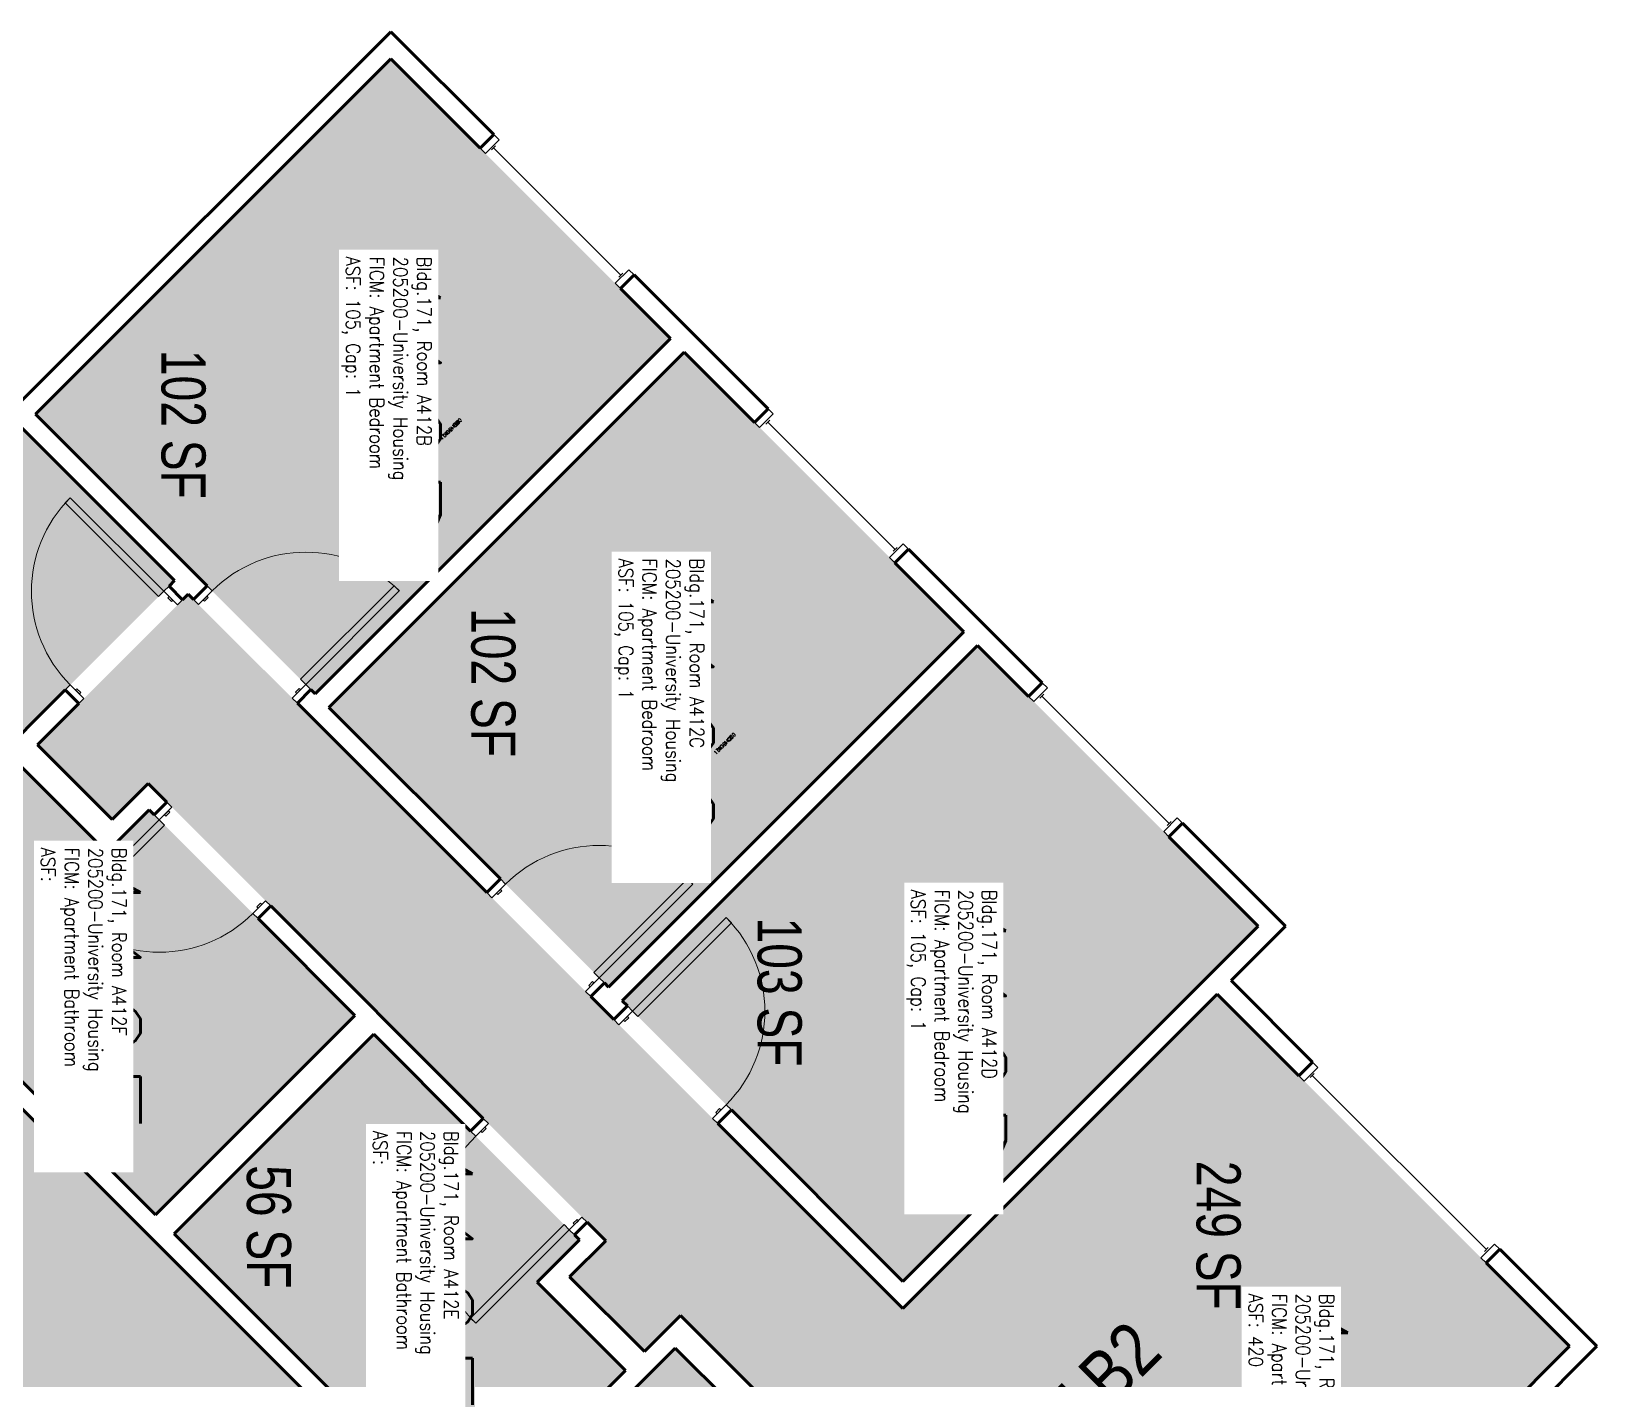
# Model space of a CAD drawing. Header units: inches. Extents: x 88 to 3257, y -489 to 2081.
# Drawn here: x 2432.9 to 2864.5, y 1714 to 2080.5 of the extents above; entities that cross this region are included whole.
import ezdxf
from ezdxf.enums import TextEntityAlignment as Align

# ---------------------------------------------------------------- set-up
doc = ezdxf.new("R2010")
doc.units = ezdxf.units.IN
doc.header["$LTSCALE"] = 48
doc.header["$MEASUREMENT"] = 0
for name, color, linetype in [('A-Area-Iden', 1, 'Continuous'), ('A-DOOR', 2, 'Continuous'), ('A-GLAZ', 1, 'Continuous'), ('A-IDEN-RNUM', 7, 'Continuous'), ('A-IDEN-SNUM', 4, 'Continuous'), ('A-IDEN-VNUM', 4, 'Continuous'), ('A-WALL', 5, 'Continuous'), ('AREA-TEXT', 3, 'Continuous'), ('Rooms-Category-Color', 7, 'Continuous'), ('Rooms-College-Color', 7, 'Continuous'), ('Rooms-Department-Color', 7, 'Continuous'), ('Rooms-Division-Color', 7, 'Continuous'), ('Rooms-Information', 7, 'Continuous')]:
    doc.layers.add(name, color=color, linetype=linetype)
doc.styles.add('AREA', font='arial.ttf', dxfattribs={"width": 0.75, "height": 12})
doc.styles.add('ROOMSNUMBER', font='txt.shx', dxfattribs={"height": 0.03})
doc.styles.add('ROOMVNUMBER', font='simplex.shx', dxfattribs={"width": 0.85})
doc.styles.get("Standard").update_dxf_attribs({"font": 'ARIALN.TTF'})
pattern_1 = [(360, (2709.92543, 2428.47092), (2e-14, 0.125), [])]

msp = doc.modelspace()

# ---------------------------------------------------------------- hatches: boundary and pattern name
h = msp.add_hatch()
h.set_pattern_fill('ANSI31', color=256, angle=-45, style=0)
h.set_pattern_definition(pattern_1)
h.paths.add_polyline_path([(2531.39, 1781.17), (2572.93, 1739.64), (2566.42, 1733.13), (2524.88, 1774.66)], flags=9)
h = msp.add_hatch()
h.set_pattern_fill('ANSI31', color=256, angle=-45, style=0)
h.set_pattern_definition(pattern_1)
h.paths.add_polyline_path([(2531.39, 1781.17), (2572.93, 1739.64), (2566.42, 1733.13), (2524.88, 1774.66)], flags=9)
at = {"layer": 'Rooms-Category-Color', "true_color": 0x728ef3}
for points in [[(2530.59, 2073.1), (2606.7, 1996.99), (2510, 1900.3), (2433.9, 1976.4)], [(2387.76, 2015.11), (2298.84, 1926.2), (2382.81, 1842.23), (2471.73, 1931.14)], [(2513.71, 1896.59), (2589.82, 1820.48), (2686.51, 1917.18), (2610.41, 1993.28)], [(2768.8, 1640.26), (2709.3, 1699.76), (2634.97, 1625.42), (2591.75, 1668.64), (2598.08, 1674.97), (2594.36, 1678.69), (2588.03, 1672.36), (2573.04, 1687.35), (2607.96, 1722.26), (2622.95, 1707.27), (2618.4, 1702.73), (2622.12, 1699.02), (2631.79, 1708.68), (2609.37, 1731.1), (2599.56, 1721.29), (2579.23, 1741.62), (2589.04, 1751.43), (2464.57, 1875.9), (2454.76, 1866.09), (2434.43, 1886.42), (2475.44, 1927.43), (2669.89, 1732.98), (2755.45, 1818.54), (2851.27, 1722.73)], [(2690.22, 1913.47), (2766.59, 1837.1), (2669.89, 1740.4), (2593.53, 1816.77)], [(2386.52, 1838.51), (2466.52, 1758.51), (2520.8, 1812.78), (2464.83, 1868.74), (2453.34, 1857.25), (2429.3, 1881.29)], [(2525.92, 1807.65), (2471.65, 1753.38), (2551.65, 1673.38), (2594.43, 1716.16), (2570.39, 1740.2), (2581.88, 1751.69)]]:
    msp.add_hatch(color=171, dxfattribs=at).paths.add_polyline_path(points)
at = {"layer": 'Rooms-Category-Color', "true_color": 0xadadad}
msp.add_hatch(color=253, dxfattribs=at).paths.add_polyline_path([(2825.64, 1314.18), (2822.11, 1310.65), (2545.79, 1586.97), (2528.11, 1569.3), (2469.9, 1627.51), (2487.57, 1645.19), (2362.75, 1770.01), (2309.55, 1770.01), (2293.9, 1754.29), (2241.16, 1807.03), (2325.87, 1891.74), (2551.65, 1665.96), (2569.33, 1683.63), (2627.54, 1625.42), (2613.58, 1611.46), (2609.87, 1607.74), (2722.04, 1495.57), (2800.71, 1574.23), (2844.38, 1530.56), (2767.88, 1454.06), (2846.2, 1375.75), (2846.9, 1375.04), (2844.74, 1372.87), (2864.54, 1353.07), (2825.73, 1314.27)])
at = {"layer": 'Rooms-College-Color', "true_color": 0xadadad}
for points in [[(2530.59, 2073.1), (2606.7, 1996.99), (2510, 1900.3), (2433.9, 1976.4)], [(2387.76, 2015.11), (2298.84, 1926.2), (2382.81, 1842.23), (2471.73, 1931.14)], [(2513.71, 1896.59), (2589.82, 1820.48), (2686.51, 1917.18), (2610.41, 1993.28)], [(2768.8, 1640.26), (2709.3, 1699.76), (2634.97, 1625.42), (2591.75, 1668.64), (2598.08, 1674.97), (2594.36, 1678.69), (2588.03, 1672.36), (2573.04, 1687.35), (2607.96, 1722.26), (2622.95, 1707.27), (2618.4, 1702.73), (2622.12, 1699.02), (2631.79, 1708.68), (2609.37, 1731.1), (2599.56, 1721.29), (2579.23, 1741.62), (2589.04, 1751.43), (2464.57, 1875.9), (2454.76, 1866.09), (2434.43, 1886.42), (2475.44, 1927.43), (2669.89, 1732.98), (2755.45, 1818.54), (2851.27, 1722.73)], [(2690.22, 1913.47), (2766.59, 1837.1), (2669.89, 1740.4), (2593.53, 1816.77)], [(2825.64, 1314.18), (2822.11, 1310.65), (2545.79, 1586.97), (2528.11, 1569.3), (2469.9, 1627.51), (2487.57, 1645.19), (2362.75, 1770.01), (2309.55, 1770.01), (2293.9, 1754.29), (2241.16, 1807.03), (2325.87, 1891.74), (2551.65, 1665.96), (2569.33, 1683.63), (2627.54, 1625.42), (2613.58, 1611.46), (2609.87, 1607.74), (2722.04, 1495.57), (2800.71, 1574.23), (2844.38, 1530.56), (2767.88, 1454.06), (2846.2, 1375.75), (2846.9, 1375.04), (2844.74, 1372.87), (2864.54, 1353.07), (2825.73, 1314.27)], [(2386.52, 1838.51), (2466.52, 1758.51), (2520.8, 1812.78), (2464.83, 1868.74), (2453.34, 1857.25), (2429.3, 1881.29)], [(2525.92, 1807.65), (2471.65, 1753.38), (2551.65, 1673.38), (2594.43, 1716.16), (2570.39, 1740.2), (2581.88, 1751.69)]]:
    msp.add_hatch(color=253, dxfattribs=at).paths.add_polyline_path(points)
at = {"layer": 'Rooms-Department-Color', "true_color": 0x604aed}
for points in [[(2530.59, 2073.1), (2606.7, 1996.99), (2510, 1900.3), (2433.9, 1976.4)], [(2387.76, 2015.11), (2298.84, 1926.2), (2382.81, 1842.23), (2471.73, 1931.14)], [(2513.71, 1896.59), (2589.82, 1820.48), (2686.51, 1917.18), (2610.41, 1993.28)], [(2768.8, 1640.26), (2709.3, 1699.76), (2634.97, 1625.42), (2591.75, 1668.64), (2598.08, 1674.97), (2594.36, 1678.69), (2588.03, 1672.36), (2573.04, 1687.35), (2607.96, 1722.26), (2622.95, 1707.27), (2618.4, 1702.73), (2622.12, 1699.02), (2631.79, 1708.68), (2609.37, 1731.1), (2599.56, 1721.29), (2579.23, 1741.62), (2589.04, 1751.43), (2464.57, 1875.9), (2454.76, 1866.09), (2434.43, 1886.42), (2475.44, 1927.43), (2669.89, 1732.98), (2755.45, 1818.54), (2851.27, 1722.73)], [(2690.22, 1913.47), (2766.59, 1837.1), (2669.89, 1740.4), (2593.53, 1816.77)], [(2386.52, 1838.51), (2466.52, 1758.51), (2520.8, 1812.78), (2464.83, 1868.74), (2453.34, 1857.25), (2429.3, 1881.29)], [(2525.92, 1807.65), (2471.65, 1753.38), (2551.65, 1673.38), (2594.43, 1716.16), (2570.39, 1740.2), (2581.88, 1751.69)]]:
    msp.add_hatch(color=173, dxfattribs=at).paths.add_polyline_path(points)
at = {"layer": 'Rooms-Department-Color', "true_color": 0xacacac}
msp.add_hatch(color=253, dxfattribs=at).paths.add_polyline_path([(2825.64, 1314.18), (2822.11, 1310.65), (2545.79, 1586.97), (2528.11, 1569.3), (2469.9, 1627.51), (2487.57, 1645.19), (2362.75, 1770.01), (2309.55, 1770.01), (2293.9, 1754.29), (2241.16, 1807.03), (2325.87, 1891.74), (2551.65, 1665.96), (2569.33, 1683.63), (2627.54, 1625.42), (2613.58, 1611.46), (2609.87, 1607.74), (2722.04, 1495.57), (2800.71, 1574.23), (2844.38, 1530.56), (2767.88, 1454.06), (2846.2, 1375.75), (2846.9, 1375.04), (2844.74, 1372.87), (2864.54, 1353.07), (2825.73, 1314.27)])
at = {"layer": 'Rooms-Division-Color', "true_color": 0x604aed}
for points in [[(2530.59, 2073.1), (2606.7, 1996.99), (2510, 1900.3), (2433.9, 1976.4)], [(2387.76, 2015.11), (2298.84, 1926.2), (2382.81, 1842.23), (2471.73, 1931.14)], [(2513.71, 1896.59), (2589.82, 1820.48), (2686.51, 1917.18), (2610.41, 1993.28)], [(2768.8, 1640.26), (2709.3, 1699.76), (2634.97, 1625.42), (2591.75, 1668.64), (2598.08, 1674.97), (2594.36, 1678.69), (2588.03, 1672.36), (2573.04, 1687.35), (2607.96, 1722.26), (2622.95, 1707.27), (2618.4, 1702.73), (2622.12, 1699.02), (2631.79, 1708.68), (2609.37, 1731.1), (2599.56, 1721.29), (2579.23, 1741.62), (2589.04, 1751.43), (2464.57, 1875.9), (2454.76, 1866.09), (2434.43, 1886.42), (2475.44, 1927.43), (2669.89, 1732.98), (2755.45, 1818.54), (2851.27, 1722.73)], [(2690.22, 1913.47), (2766.59, 1837.1), (2669.89, 1740.4), (2593.53, 1816.77)], [(2386.52, 1838.51), (2466.52, 1758.51), (2520.8, 1812.78), (2464.83, 1868.74), (2453.34, 1857.25), (2429.3, 1881.29)], [(2525.92, 1807.65), (2471.65, 1753.38), (2551.65, 1673.38), (2594.43, 1716.16), (2570.39, 1740.2), (2581.88, 1751.69)]]:
    msp.add_hatch(color=173, dxfattribs=at).paths.add_polyline_path(points)
at = {"layer": 'Rooms-Division-Color', "true_color": 0xadadad}
msp.add_hatch(color=253, dxfattribs=at).paths.add_polyline_path([(2825.64, 1314.18), (2822.11, 1310.65), (2545.79, 1586.97), (2528.11, 1569.3), (2469.9, 1627.51), (2487.57, 1645.19), (2362.75, 1770.01), (2309.55, 1770.01), (2293.9, 1754.29), (2241.16, 1807.03), (2325.87, 1891.74), (2551.65, 1665.96), (2569.33, 1683.63), (2627.54, 1625.42), (2613.58, 1611.46), (2609.87, 1607.74), (2722.04, 1495.57), (2800.71, 1574.23), (2844.38, 1530.56), (2767.88, 1454.06), (2846.2, 1375.75), (2846.9, 1375.04), (2844.74, 1372.87), (2864.54, 1353.07), (2825.73, 1314.27)])

# ---------------------------------------------------------------- linework, layer by layer
at = {"layer": 'A-DOOR', "linetype": 'Continuous', "lineweight": 18}
for points in [[(2468.81, 1928.23), (2467.4, 1926.82), (2441.94, 1952.27), (2443.36, 1953.69)], [(2468.81, 1928.23), (2467.4, 1926.82), (2441.94, 1952.27), (2443.36, 1953.69)], [(2472.53, 1924.52), (2473.94, 1925.93), (2470.23, 1929.64), (2468.81, 1928.23)], [(2472.53, 1924.52), (2473.94, 1925.93), (2470.23, 1929.64), (2468.81, 1928.23)], [(2478.27, 1924.6), (2476.85, 1926.02), (2480.57, 1929.73), (2481.98, 1928.32)], [(2478.27, 1924.6), (2476.85, 1926.02), (2480.57, 1929.73), (2481.98, 1928.32)], [(2507.44, 1902.86), (2506.02, 1904.27), (2531.48, 1929.73), (2532.89, 1928.32)], [(2507.44, 1902.86), (2506.02, 1904.27), (2531.48, 1929.73), (2532.89, 1928.32)], [(2471.29, 1925.75), (2470.93, 1925.4), (2469.87, 1926.46), (2470.23, 1926.82)], [(2471.29, 1925.75), (2470.93, 1925.4), (2469.87, 1926.46), (2470.23, 1926.82)], [(2479.51, 1925.84), (2479.86, 1925.49), (2480.92, 1926.55), (2480.57, 1926.9)], [(2479.51, 1925.84), (2479.86, 1925.49), (2480.92, 1926.55), (2480.57, 1926.9)], [(2447.07, 1899.06), (2445.66, 1897.65), (2441.94, 1901.36), (2443.36, 1902.77)], [(2447.07, 1899.06), (2445.66, 1897.65), (2441.94, 1901.36), (2443.36, 1902.77)], [(2445.83, 1900.3), (2446.19, 1900.65), (2445.12, 1901.71), (2444.77, 1901.36)], [(2445.83, 1900.3), (2446.19, 1900.65), (2445.12, 1901.71), (2444.77, 1901.36)], [(2503.72, 1899.15), (2505.14, 1897.73), (2508.85, 1901.45), (2507.44, 1902.86)], [(2503.72, 1899.15), (2505.14, 1897.73), (2508.85, 1901.45), (2507.44, 1902.86)], [(2504.96, 1900.39), (2504.61, 1900.74), (2505.67, 1901.8), (2506.02, 1901.45)], [(2504.96, 1900.39), (2504.61, 1900.74), (2505.67, 1901.8), (2506.02, 1901.45)], [(2471.03, 1869.44), (2469.62, 1870.85), (2466.17, 1867.41), (2467.59, 1865.99)], [(2471.03, 1869.44), (2469.62, 1870.85), (2466.17, 1867.41), (2467.59, 1865.99)], [(2467.59, 1865.99), (2469, 1864.58), (2443.54, 1839.12), (2442.13, 1840.54)], [(2467.59, 1865.99), (2469, 1864.58), (2443.54, 1839.12), (2442.13, 1840.54)], [(2470.06, 1868.47), (2470.41, 1868.11), (2469.35, 1867.05), (2469, 1867.41)], [(2470.06, 1868.47), (2470.41, 1868.11), (2469.35, 1867.05), (2469, 1867.41)], [(2558.08, 1844.79), (2556.67, 1846.2), (2560.38, 1849.92), (2561.8, 1848.5)], [(2558.08, 1844.79), (2556.67, 1846.2), (2560.38, 1849.92), (2561.8, 1848.5)], [(2587.25, 1823.05), (2585.84, 1824.46), (2611.29, 1849.92), (2612.71, 1848.5)], [(2587.25, 1823.05), (2585.84, 1824.46), (2611.29, 1849.92), (2612.71, 1848.5)], [(2496.49, 1843.98), (2497.9, 1842.57), (2494.46, 1839.12), (2493.04, 1840.54)], [(2496.49, 1843.98), (2497.9, 1842.57), (2494.46, 1839.12), (2493.04, 1840.54)], [(2495.52, 1843.01), (2495.16, 1843.36), (2494.1, 1842.3), (2494.46, 1841.95)], [(2495.52, 1843.01), (2495.16, 1843.36), (2494.1, 1842.3), (2494.46, 1841.95)], [(2559.32, 1846.03), (2559.67, 1845.67), (2560.74, 1846.73), (2560.38, 1847.09)], [(2559.32, 1846.03), (2559.67, 1845.67), (2560.74, 1846.73), (2560.38, 1847.09)], [(2596.36, 1813.94), (2597.77, 1812.53), (2623.23, 1837.98), (2621.81, 1839.4)], [(2596.36, 1813.94), (2597.77, 1812.53), (2623.23, 1837.98), (2621.81, 1839.4)], [(2583.54, 1819.33), (2584.95, 1817.92), (2588.67, 1821.63), (2587.25, 1823.05)], [(2583.54, 1819.33), (2584.95, 1817.92), (2588.67, 1821.63), (2587.25, 1823.05)], [(2584.78, 1820.57), (2584.42, 1820.92), (2585.48, 1821.99), (2585.84, 1821.63)], [(2584.78, 1820.57), (2584.42, 1820.92), (2585.48, 1821.99), (2585.84, 1821.63)], [(2592.64, 1810.23), (2591.23, 1811.64), (2594.94, 1815.36), (2596.36, 1813.94)], [(2592.64, 1810.23), (2591.23, 1811.64), (2594.94, 1815.36), (2596.36, 1813.94)], [(2593.88, 1811.47), (2594.23, 1811.11), (2595.3, 1812.17), (2594.94, 1812.53)], [(2593.88, 1811.47), (2594.23, 1811.11), (2595.3, 1812.17), (2594.94, 1812.53)], [(2618.1, 1784.77), (2619.51, 1783.36), (2623.23, 1787.07), (2621.81, 1788.49)], [(2618.1, 1784.77), (2619.51, 1783.36), (2623.23, 1787.07), (2621.81, 1788.49)], [(2619.34, 1786.01), (2618.98, 1786.36), (2620.04, 1787.43), (2620.4, 1787.07)], [(2619.34, 1786.01), (2618.98, 1786.36), (2620.04, 1787.43), (2620.4, 1787.07)], [(2557.12, 1783.35), (2555.71, 1784.76), (2552.26, 1781.32), (2553.68, 1779.9)], [(2557.12, 1783.35), (2555.71, 1784.76), (2552.26, 1781.32), (2553.68, 1779.9)], [(2556.15, 1782.38), (2556.5, 1782.02), (2555.44, 1780.96), (2555.09, 1781.32)], [(2556.15, 1782.38), (2556.5, 1782.02), (2555.44, 1780.96), (2555.09, 1781.32)], [(2582.58, 1757.89), (2583.99, 1756.48), (2580.55, 1753.03), (2579.13, 1754.45)], [(2582.58, 1757.89), (2583.99, 1756.48), (2580.55, 1753.03), (2579.13, 1754.45)], [(2581.61, 1756.92), (2581.25, 1757.27), (2580.19, 1756.21), (2580.55, 1755.86)], [(2581.61, 1756.92), (2581.25, 1757.27), (2580.19, 1756.21), (2580.55, 1755.86)], [(2579.13, 1754.45), (2577.72, 1755.86), (2552.26, 1730.4), (2553.68, 1728.99)], [(2579.13, 1754.45), (2577.72, 1755.86), (2552.26, 1730.4), (2553.68, 1728.99)]]:
    msp.add_lwpolyline(points, close=True, dxfattribs=at)
at = {"layer": 'A-DOOR', "linetype": 'Continuous', "lineweight": 18, "extrusion": (0, 0, -1)}
for centre, start, end in [((-2468.81, 1928.23), 315, 45), ((-2468.81, 1928.23), 315, 45), ((-2507.44, 1902.86), 45, 135), ((-2507.44, 1902.86), 45, 135), ((-2587.25, 1823.05), 45, 135), ((-2587.25, 1823.05), 45, 135), ((-2467.59, 1865.99), 225, 315), ((-2467.59, 1865.99), 225, 315)]:
    msp.add_arc(centre, 36, start, end, dxfattribs=at)
at = {"layer": 'A-DOOR', "linetype": 'Continuous', "lineweight": 18}
for centre, start, end in [((2596.36, 1813.94), 315, 45), ((2596.36, 1813.94), 315, 45), ((2579.13, 1754.45), 135, 225), ((2579.13, 1754.45), 135, 225)]:
    msp.add_arc(centre, 36, start, end, dxfattribs=at)
at = {"layer": 'A-GLAZ', "linetype": 'Continuous', "lineweight": 25}
for p, q in [((2557.98, 2048.37), (2559.04, 2049.43)), ((2557.98, 2048.37), (2559.04, 2049.43)), ((2593.16, 2014.25), (2558.51, 2048.9)), ((2593.16, 2014.25), (2558.51, 2048.9)), ((2592.63, 2013.72), (2593.69, 2014.78)), ((2592.63, 2013.72), (2593.69, 2014.78)), ((2632.6, 1973.75), (2633.66, 1974.81)), ((2632.6, 1973.75), (2633.66, 1974.81)), ((2667.77, 1939.63), (2633.13, 1974.28)), ((2667.77, 1939.63), (2633.13, 1974.28)), ((2667.24, 1939.1), (2668.3, 1940.16)), ((2667.24, 1939.1), (2668.3, 1940.16)), ((2707.17, 1899.17), (2708.23, 1900.23)), ((2707.17, 1899.17), (2708.23, 1900.23)), ((2742.35, 1865.05), (2707.7, 1899.7)), ((2742.35, 1865.05), (2707.7, 1899.7)), ((2741.82, 1864.52), (2742.88, 1865.58)), ((2741.82, 1864.52), (2742.88, 1865.58)), ((2780.74, 1795.9), (2781.8, 1796.97)), ((2780.74, 1795.9), (2781.8, 1796.97)), ((2828.65, 1749.06), (2781.27, 1796.43)), ((2828.65, 1749.06), (2781.27, 1796.43)), ((2828.12, 1748.53), (2829.18, 1749.59)), ((2828.12, 1748.53), (2829.18, 1749.59))]:
    msp.add_line(p, q, dxfattribs=at)
for points in [[(2560.01, 2051.11), (2558.6, 2052.52), (2554.88, 2048.81), (2556.3, 2047.39)], [(2560.01, 2051.11), (2558.6, 2052.52), (2554.88, 2048.81), (2556.3, 2047.39)], [(2595.37, 2015.75), (2596.78, 2014.34), (2593.07, 2010.62), (2591.65, 2012.04)], [(2595.37, 2015.75), (2596.78, 2014.34), (2593.07, 2010.62), (2591.65, 2012.04)], [(2634.63, 1976.49), (2633.21, 1977.9), (2629.5, 1974.19), (2630.92, 1972.78)], [(2634.63, 1976.49), (2633.21, 1977.9), (2629.5, 1974.19), (2630.92, 1972.78)], [(2669.98, 1941.13), (2671.4, 1939.72), (2667.69, 1936.01), (2666.27, 1937.42)], [(2669.98, 1941.13), (2671.4, 1939.72), (2667.69, 1936.01), (2666.27, 1937.42)], [(2709.21, 1901.91), (2707.79, 1903.32), (2704.08, 1899.61), (2705.49, 1898.2)], [(2709.21, 1901.91), (2707.79, 1903.32), (2704.08, 1899.61), (2705.49, 1898.2)], [(2744.56, 1866.55), (2745.98, 1865.14), (2742.26, 1861.43), (2740.85, 1862.84)], [(2744.56, 1866.55), (2745.98, 1865.14), (2742.26, 1861.43), (2740.85, 1862.84)], [(2782.77, 1798.64), (2781.36, 1800.06), (2777.65, 1796.35), (2779.06, 1794.93)], [(2782.77, 1798.64), (2781.36, 1800.06), (2777.65, 1796.35), (2779.06, 1794.93)], [(2830.86, 1750.56), (2832.27, 1749.15), (2828.56, 1745.43), (2827.14, 1746.85)], [(2830.86, 1750.56), (2832.27, 1749.15), (2828.56, 1745.43), (2827.14, 1746.85)]]:
    msp.add_lwpolyline(points, close=True, dxfattribs=at)
at = {"layer": 'A-WALL', "linetype": 'Continuous', "lineweight": 50}
for p, q in [((2530.59, 2080.52), (2430.19, 1980.11)), ((2530.59, 2080.52), (2430.19, 1980.11)), ((2558.6, 2052.52), (2530.59, 2080.52)), ((2558.6, 2052.52), (2530.59, 2080.52)), ((2433.9, 1976.4), (2530.59, 2073.1)), ((2433.9, 1976.4), (2530.59, 2073.1)), ((2530.59, 2073.1), (2554.88, 2048.81)), ((2530.59, 2073.1), (2554.88, 2048.81)), ((2554.88, 2048.81), (2558.6, 2052.52)), ((2554.88, 2048.81), (2558.6, 2052.52)), ((2596.78, 2014.34), (2593.07, 2010.62)), ((2596.78, 2014.34), (2593.07, 2010.62)), ((2633.21, 1977.9), (2596.78, 2014.34)), ((2633.21, 1977.9), (2596.78, 2014.34)), ((2593.07, 2010.62), (2606.7, 1996.99)), ((2593.07, 2010.62), (2606.7, 1996.99)), ((2606.7, 1996.99), (2510, 1900.3)), ((2606.7, 1996.99), (2510, 1900.3)), ((2513.71, 1896.59), (2610.41, 1993.28)), ((2513.71, 1896.59), (2610.41, 1993.28)), ((2610.41, 1993.28), (2629.5, 1974.19)), ((2610.41, 1993.28), (2629.5, 1974.19)), ((2629.5, 1974.19), (2633.21, 1977.9)), ((2629.5, 1974.19), (2633.21, 1977.9)), ((2426.92, 1975.96), (2471.73, 1931.14)), ((2426.92, 1975.96), (2471.73, 1931.14)), ((2480.57, 1929.73), (2433.9, 1976.4)), ((2480.57, 1929.73), (2433.9, 1976.4)), ((2671.4, 1939.72), (2667.69, 1936.01)), ((2671.4, 1939.72), (2667.69, 1936.01)), ((2707.79, 1903.32), (2671.4, 1939.72)), ((2707.79, 1903.32), (2671.4, 1939.72)), ((2667.69, 1936.01), (2686.51, 1917.18)), ((2667.69, 1936.01), (2686.51, 1917.18)), ((2471.73, 1931.14), (2470.23, 1929.64)), ((2471.73, 1931.14), (2470.23, 1929.64)), ((2470.23, 1929.64), (2473.94, 1925.93)), ((2470.23, 1929.64), (2473.94, 1925.93)), ((2476.85, 1926.02), (2480.57, 1929.73)), ((2476.85, 1926.02), (2480.57, 1929.73)), ((2473.94, 1925.93), (2475.44, 1927.43)), ((2473.94, 1925.93), (2475.44, 1927.43)), ((2475.44, 1927.43), (2476.85, 1926.02)), ((2475.44, 1927.43), (2476.85, 1926.02)), ((2686.51, 1917.18), (2589.82, 1820.48)), ((2686.51, 1917.18), (2589.82, 1820.48)), ((2593.53, 1816.77), (2690.22, 1913.47)), ((2593.53, 1816.77), (2690.22, 1913.47)), ((2690.22, 1913.47), (2704.08, 1899.61)), ((2690.22, 1913.47), (2704.08, 1899.61)), ((2440.09, 1899.5), (2382.81, 1842.23)), ((2440.09, 1899.5), (2382.81, 1842.23)), ((2441.94, 1901.36), (2440.09, 1899.5)), ((2441.94, 1901.36), (2440.09, 1899.5)), ((2445.66, 1897.65), (2441.94, 1901.36)), ((2445.66, 1897.65), (2441.94, 1901.36)), ((2508.85, 1901.45), (2505.14, 1897.73)), ((2508.85, 1901.45), (2505.14, 1897.73)), ((2510, 1900.3), (2508.85, 1901.45)), ((2510, 1900.3), (2508.85, 1901.45)), ((2704.08, 1899.61), (2707.79, 1903.32)), ((2704.08, 1899.61), (2707.79, 1903.32)), ((2434.43, 1886.42), (2443.8, 1895.79)), ((2434.43, 1886.42), (2443.8, 1895.79)), ((2443.8, 1895.79), (2445.66, 1897.65)), ((2443.8, 1895.79), (2445.66, 1897.65)), ((2505.14, 1897.73), (2556.67, 1846.2)), ((2505.14, 1897.73), (2556.67, 1846.2)), ((2560.38, 1849.92), (2513.71, 1896.59)), ((2560.38, 1849.92), (2513.71, 1896.59)), ((2454.76, 1866.09), (2434.43, 1886.42)), ((2454.76, 1866.09), (2434.43, 1886.42)), ((2429.3, 1881.29), (2453.34, 1857.25)), ((2429.3, 1881.29), (2453.34, 1857.25)), ((2464.57, 1875.9), (2454.76, 1866.09)), ((2464.57, 1875.9), (2454.76, 1866.09)), ((2469.62, 1870.85), (2464.57, 1875.9)), ((2469.62, 1870.85), (2464.57, 1875.9)), ((2466.17, 1867.41), (2469.62, 1870.85)), ((2466.17, 1867.41), (2469.62, 1870.85)), ((2453.34, 1857.25), (2464.83, 1868.74)), ((2453.34, 1857.25), (2464.83, 1868.74)), ((2464.83, 1868.74), (2466.17, 1867.41)), ((2464.83, 1868.74), (2466.17, 1867.41)), ((2745.98, 1865.14), (2742.26, 1861.43)), ((2745.98, 1865.14), (2742.26, 1861.43)), ((2774.02, 1837.1), (2745.98, 1865.14)), ((2774.02, 1837.1), (2745.98, 1865.14)), ((2742.26, 1861.43), (2766.59, 1837.1)), ((2742.26, 1861.43), (2766.59, 1837.1)), ((2556.67, 1846.2), (2560.38, 1849.92)), ((2556.67, 1846.2), (2560.38, 1849.92)), ((2497.9, 1842.57), (2494.46, 1839.12)), ((2497.9, 1842.57), (2494.46, 1839.12)), ((2494.46, 1839.12), (2520.8, 1812.78)), ((2494.46, 1839.12), (2520.8, 1812.78)), ((2555.71, 1784.76), (2497.9, 1842.57)), ((2555.71, 1784.76), (2497.9, 1842.57)), ((2382.37, 1835.24), (2551.65, 1665.96)), ((2382.37, 1835.24), (2551.65, 1665.96)), ((2466.52, 1758.51), (2386.52, 1838.51)), ((2466.52, 1758.51), (2386.52, 1838.51)), ((2766.59, 1837.1), (2669.89, 1740.4)), ((2766.59, 1837.1), (2669.89, 1740.4)), ((2759.17, 1822.25), (2774.02, 1837.1)), ((2759.17, 1822.25), (2774.02, 1837.1)), ((2588.67, 1821.63), (2584.95, 1817.92)), ((2588.67, 1821.63), (2584.95, 1817.92)), ((2589.82, 1820.48), (2588.67, 1821.63)), ((2589.82, 1820.48), (2588.67, 1821.63)), ((2781.36, 1800.06), (2759.17, 1822.25)), ((2781.36, 1800.06), (2759.17, 1822.25)), ((2584.95, 1817.92), (2591.23, 1811.64)), ((2584.95, 1817.92), (2591.23, 1811.64)), ((2669.89, 1732.98), (2755.45, 1818.54)), ((2669.89, 1732.98), (2755.45, 1818.54)), ((2755.45, 1818.54), (2777.65, 1796.35)), ((2755.45, 1818.54), (2777.65, 1796.35)), ((2591.23, 1811.64), (2594.94, 1815.36)), ((2591.23, 1811.64), (2594.94, 1815.36)), ((2594.94, 1815.36), (2593.53, 1816.77)), ((2594.94, 1815.36), (2593.53, 1816.77)), ((2520.8, 1812.78), (2466.52, 1758.51)), ((2520.8, 1812.78), (2466.52, 1758.51)), ((2471.65, 1753.38), (2525.92, 1807.65)), ((2471.65, 1753.38), (2525.92, 1807.65)), ((2525.92, 1807.65), (2552.26, 1781.32)), ((2525.92, 1807.65), (2552.26, 1781.32)), ((2777.65, 1796.35), (2781.36, 1800.06)), ((2777.65, 1796.35), (2781.36, 1800.06)), ((2552.26, 1781.32), (2555.71, 1784.76)), ((2552.26, 1781.32), (2555.71, 1784.76)), ((2623.23, 1787.07), (2619.51, 1783.36)), ((2623.23, 1787.07), (2619.51, 1783.36)), ((2619.51, 1783.36), (2669.89, 1732.98)), ((2619.51, 1783.36), (2669.89, 1732.98)), ((2669.89, 1740.4), (2623.23, 1787.07)), ((2669.89, 1740.4), (2623.23, 1787.07)), ((2551.65, 1673.38), (2471.65, 1753.38)), ((2551.65, 1673.38), (2471.65, 1753.38)), ((2583.99, 1756.48), (2580.55, 1753.03)), ((2583.99, 1756.48), (2580.55, 1753.03)), ((2580.55, 1753.03), (2581.88, 1751.69)), ((2580.55, 1753.03), (2581.88, 1751.69)), ((2589.04, 1751.43), (2583.99, 1756.48)), ((2589.04, 1751.43), (2583.99, 1756.48)), ((2581.88, 1751.69), (2570.39, 1740.2)), ((2581.88, 1751.69), (2570.39, 1740.2)), ((2579.23, 1741.62), (2589.04, 1751.43)), ((2579.23, 1741.62), (2589.04, 1751.43)), ((2832.27, 1749.15), (2828.56, 1745.43)), ((2832.27, 1749.15), (2828.56, 1745.43)), ((2858.69, 1722.73), (2832.27, 1749.15)), ((2858.69, 1722.73), (2832.27, 1749.15)), ((2828.56, 1745.43), (2851.27, 1722.73)), ((2828.56, 1745.43), (2851.27, 1722.73)), ((2570.39, 1740.2), (2594.43, 1716.16)), ((2570.39, 1740.2), (2594.43, 1716.16)), ((2599.56, 1721.29), (2579.23, 1741.62)), ((2599.56, 1721.29), (2579.23, 1741.62)), ((2609.37, 1731.1), (2599.56, 1721.29)), ((2609.37, 1731.1), (2599.56, 1721.29)), ((2631.79, 1708.68), (2609.37, 1731.1)), ((2631.79, 1708.68), (2609.37, 1731.1)), ((2676.79, 1540.82), (2858.69, 1722.73)), ((2676.79, 1540.82), (2858.69, 1722.73)), ((2851.27, 1722.73), (2768.8, 1640.26)), ((2851.27, 1722.73), (2768.8, 1640.26)), ((2573.04, 1687.35), (2607.96, 1722.26)), ((2573.04, 1687.35), (2607.96, 1722.26)), ((2607.96, 1722.26), (2622.95, 1707.27)), ((2607.96, 1722.26), (2622.95, 1707.27)), ((2594.43, 1716.16), (2551.65, 1673.38)), ((2594.43, 1716.16), (2551.65, 1673.38))]:
    msp.add_line(p, q, dxfattribs=at)

# ---------------------------------------------------------------- texts
at = {"layer": 'A-Area-Iden', "linetype": 'ByBlock'}
msp.add_text('UNIT B2', height=14.4, rotation=45, dxfattribs=at).set_placement((2718.71, 1697.98), align=Align.CENTER)
at = {"layer": 'A-IDEN-RNUM', "style": 'ROOMSNUMBER', "width": 0.85}
for s, p in [('0412-B0', (2547.27, 1972)), ('0412-C0', (2621.79, 1886.41)), ('0412-D0', (2677.47, 1839.34)), ('0412-F0', (2457.61, 1824.79)), ('0412-E0', (2542.74, 1739.66))]:
    msp.add_text(s, height=1, rotation=44.7622, dxfattribs=at).set_placement(p, align=Align.CENTER)
at = {"layer": 'A-IDEN-SNUM', "style": 'ROOMSNUMBER', "width": 0.85}
for s, p in [('1710A412B0', (2547.27, 1972)), ('1710A412C0', (2621.79, 1886.41)), ('1710A412D0', (2677.47, 1839.34)), ('1710A412F0', (2457.61, 1824.79)), ('1710A412E0', (2542.74, 1739.66))]:
    msp.add_text(s, height=1, rotation=44.7622, dxfattribs=at).set_placement(p, align=Align.CENTER)
at = {"layer": 'A-IDEN-VNUM', "style": 'ROOMVNUMBER', "width": 0.85}
for s, p in [('412B', (2530.63, 1981.06)), ('412C', (2604.83, 1898.32)), ('412F', (2448.93, 1820.71)), ('412D', (2684.4, 1808.74)), ('412E', (2539.28, 1743.64)), ('412', (2777.48, 1709.72))]:
    msp.add_text(s, height=27, rotation=270, dxfattribs=at).set_placement(p, align=Align.MIDDLE_CENTER)
at = {"layer": 'AREA-TEXT', "style": 'AREA', "width": 0.75}
for s, p in [('102 SF', (2474.17, 1973.66)), ('102 SF', (2558.47, 1903.38)), ('103 SF', (2636.37, 1819.15)), ('56 SF', (2497.42, 1755.25)), ('249 SF', (2755.79, 1752.95))]:
    msp.add_text(s, height=12, rotation=270, dxfattribs=at).set_placement(p, align=Align.MIDDLE_CENTER)

# ---------------------------------------------------------------- next in the draw order: texts
at = {"layer": 'Rooms-Information', "char_height": 3.8571, "width": 86.4, "attachment_point": 7, "rotation": 270, "style": 'ROOMVNUMBER', "bg_fill": 3, "box_fill_scale": 1.5, "bg_fill_color": 256, "bg_fill_true_color": 13158600, "bg_fill_transparency": 0}
for s, insert in [('Bldg.171, Room A412B^M^J205200-University Housing^M^JFICM: Apartment Bedroom^M^JASF: 105, Cap: 1', (2517.13, 2019.31)), ('Bldg.171, Room A412C^M^J205200-University Housing^M^JFICM: Apartment Bedroom^M^JASF: 105, Cap: 1', (2591.33, 1937.12)), ('Bldg.171, Room A412F^M^J205200-University Housing^M^JFICM: Apartment Bathroom^M^JASF: ', (2435.43, 1858.41)), ('Bldg.171, Room A412D^M^J205200-University Housing^M^JFICM: Apartment Bedroom^M^JASF: 105, Cap: 1', (2670.9, 1846.99)), ('Bldg.171, Room A412E^M^J205200-University Housing^M^JFICM: Apartment Bathroom^M^JASF: ', (2525.78, 1781.34)), ('Bldg.171, Room A412^M^J205200-University Housing^M^JFICM: Apartment Common Living^M^JASF: 420', (2763.98, 1737.04))]:
    msp.add_mtext(s, dxfattribs=dict(at, insert=insert))

doc.saveas('drawing.dxf')
